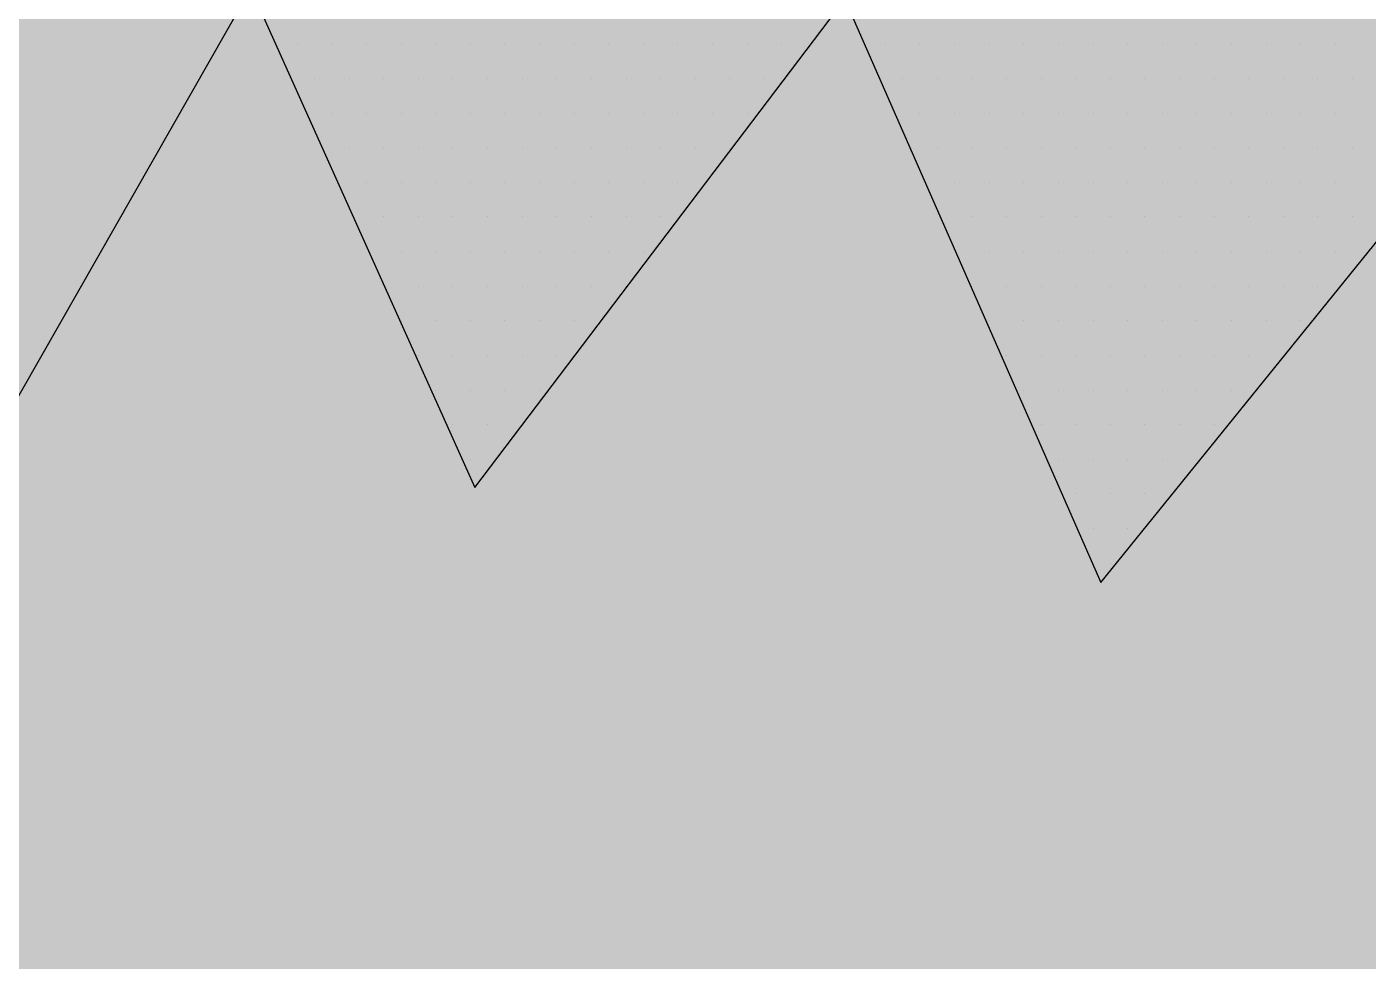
# Paper-space layout 'Layout1' of a CAD drawing. Extents: x -43 to 2298, y -18 to 768.
# Drawn here: x 735.061 to 737.196, y 375.742 to 377.228 of the extents above; entities that cross this region are included whole.
import ezdxf

# ---------------------------------------------------------------- set-up
doc = ezdxf.new("R2010")
doc.units = 0
doc.header["$LTSCALE"] = 2
doc.linetypes.add('CACHEX2', pattern=[0.75, 0.5, -0.25])
doc.layers.add('CARTOUCHE', color=7, linetype='Continuous')
doc.layers.add('LOGO', color=7, linetype='Continuous')

# ---------------------------------------------------------------- blocks, each defined once
blk = doc.blocks.new('A$C715108E3')
at = {"layer": 'LOGO', "color": 131}
for p, q in [((-10.307, -21.0375), (-10.307, -21.0375)), ((-10.2496, -21.0375), (-10.2496, -21.0375)), ((-10.1578, -21.0375), (-10.1578, -21.0375)), ((-10.0662, -21.0375), (-10.0662, -21.0375)), ((-9.9741, -21.0375), (-9.9741, -21.0375)), ((-9.8823, -21.0375), (-9.8823, -21.0375)), ((-9.7912, -21.0375), (-9.7912, -21.0375)), ((-9.699, -21.0375), (-9.699, -21.0375)), ((-9.6072, -21.0375), (-9.6072, -21.0375)), ((-9.5159, -21.0375), (-9.5159, -21.0375)), ((-9.4239, -21.0375), (-9.4239, -21.0375)), ((-9.3321, -21.0375), (-9.3321, -21.0375)), ((-9.2402, -21.0375), (-9.2402, -21.0375)), ((-9.1488, -21.0375), (-9.1488, -21.0375)), ((-9.0569, -21.0375), (-9.0569, -21.0375)), ((-8.9651, -21.0375), (-8.9651, -21.0375)), ((-8.7458, -21.0375), (-8.7458, -21.0375)), ((-8.69, -21.0375), (-8.69, -21.0375)), ((-8.5985, -21.0375), (-8.5985, -21.0375)), ((-8.5067, -21.0375), (-8.5067, -21.0375)), ((-8.4149, -21.0375), (-8.4149, -21.0375)), ((-8.3228, -21.0375), (-8.3228, -21.0375)), ((-8.2316, -21.0375), (-8.2316, -21.0375)), ((-8.1394, -21.0375), (-8.1394, -21.0375)), ((-8.0475, -21.0375), (-8.0475, -21.0375)), ((-7.9563, -21.0375), (-7.9563, -21.0375)), ((-7.8642, -21.0375), (-7.8642, -21.0375)), ((-7.7724, -21.0375), (-7.7724, -21.0375)), ((-7.6809, -21.0375), (-7.6809, -21.0375)), ((-7.5891, -21.0375), (-7.5891, -21.0375)), ((-7.4973, -21.0375), (-7.4973, -21.0375)), ((-10.2657, -21.1288), (-10.2657, -21.1288)), ((-10.2037, -21.1288), (-10.2037, -21.1288)), ((-10.1117, -21.1288), (-10.1117, -21.1288)), ((-10.0199, -21.1288), (-10.0199, -21.1288)), ((-9.9286, -21.1288), (-9.9286, -21.1288)), ((-9.8369, -21.1288), (-9.8369, -21.1288)), ((-9.7449, -21.1288), (-9.7449, -21.1288)), ((-9.6537, -21.1288), (-9.6537, -21.1288)), ((-9.5616, -21.1288), (-9.5616, -21.1288)), ((-9.4696, -21.1288), (-9.4696, -21.1288)), ((-9.3778, -21.1288), (-9.3778, -21.1288)), ((-9.2863, -21.1288), (-9.2863, -21.1288)), ((-9.1945, -21.1288), (-9.1945, -21.1288)), ((-9.1027, -21.1288), (-9.1027, -21.1288)), ((-9.0112, -21.1288), (-9.0112, -21.1288)), ((-8.7057, -21.1288), (-8.7057, -21.1288)), ((-8.6442, -21.1288), (-8.6442, -21.1288)), ((-8.552, -21.1288), (-8.552, -21.1288)), ((-8.461, -21.1288), (-8.461, -21.1288)), ((-8.3691, -21.1288), (-8.3691, -21.1288)), ((-8.2771, -21.1288), (-8.2771, -21.1288)), ((-8.1851, -21.1288), (-8.1851, -21.1288)), ((-8.094, -21.1288), (-8.094, -21.1288)), ((-8.002, -21.1288), (-8.002, -21.1288)), ((-7.91, -21.1288), (-7.91, -21.1288)), ((-7.8187, -21.1288), (-7.8187, -21.1288)), ((-7.7267, -21.1288), (-7.7267, -21.1288)), ((-7.635, -21.1288), (-7.635, -21.1288)), ((-7.5434, -21.1288), (-7.5434, -21.1288)), ((-7.4515, -21.1288), (-7.4515, -21.1288)), ((-10.2245, -21.2202), (-10.2245, -21.2202)), ((-10.1578, -21.2202), (-10.1578, -21.2202)), ((-10.0662, -21.2202), (-10.0662, -21.2202)), ((-9.9741, -21.2202), (-9.9741, -21.2202)), ((-9.8823, -21.2202), (-9.8823, -21.2202)), ((-9.7912, -21.2202), (-9.7912, -21.2202)), ((-9.699, -21.2202), (-9.699, -21.2202)), ((-9.6072, -21.2202), (-9.6072, -21.2202)), ((-9.5159, -21.2202), (-9.5159, -21.2202)), ((-9.4239, -21.2202), (-9.4239, -21.2202)), ((-9.3321, -21.2202), (-9.3321, -21.2202)), ((-9.2402, -21.2202), (-9.2402, -21.2202)), ((-9.1488, -21.2202), (-9.1488, -21.2202)), ((-9.0569, -21.2202), (-9.0569, -21.2202)), ((-8.6654, -21.2202), (-8.6654, -21.2202)), ((-8.5985, -21.2202), (-8.5985, -21.2202)), ((-8.5067, -21.2202), (-8.5067, -21.2202)), ((-8.4149, -21.2202), (-8.4149, -21.2202)), ((-8.3228, -21.2202), (-8.3228, -21.2202)), ((-8.2316, -21.2202), (-8.2316, -21.2202)), ((-8.1394, -21.2202), (-8.1394, -21.2202)), ((-8.0475, -21.2202), (-8.0475, -21.2202)), ((-7.9563, -21.2202), (-7.9563, -21.2202)), ((-7.8642, -21.2202), (-7.8642, -21.2202)), ((-7.7724, -21.2202), (-7.7724, -21.2202)), ((-7.6809, -21.2202), (-7.6809, -21.2202)), ((-7.5891, -21.2202), (-7.5891, -21.2202)), ((-7.4973, -21.2202), (-7.4973, -21.2202)), ((-10.1837, -21.3126), (-10.1837, -21.3126)), ((-10.1117, -21.3126), (-10.1117, -21.3126)), ((-10.0199, -21.3126), (-10.0199, -21.3126)), ((-9.9286, -21.3126), (-9.9286, -21.3126)), ((-9.8369, -21.3126), (-9.8369, -21.3126)), ((-9.7449, -21.3126), (-9.7449, -21.3126)), ((-9.6537, -21.3126), (-9.6537, -21.3126)), ((-9.5616, -21.3126), (-9.5616, -21.3126)), ((-9.4696, -21.3126), (-9.4696, -21.3126)), ((-9.3778, -21.3126), (-9.3778, -21.3126)), ((-9.2863, -21.3126), (-9.2863, -21.3126)), ((-9.1945, -21.3126), (-9.1945, -21.3126)), ((-9.1027, -21.3126), (-9.1027, -21.3126)), ((-8.6251, -21.3126), (-8.6251, -21.3126)), ((-8.552, -21.3126), (-8.552, -21.3126)), ((-8.461, -21.3126), (-8.461, -21.3126)), ((-8.3691, -21.3126), (-8.3691, -21.3126)), ((-8.2771, -21.3126), (-8.2771, -21.3126)), ((-8.1851, -21.3126), (-8.1851, -21.3126)), ((-8.094, -21.3126), (-8.094, -21.3126)), ((-8.002, -21.3126), (-8.002, -21.3126)), ((-7.91, -21.3126), (-7.91, -21.3126)), ((-7.8187, -21.3126), (-7.8187, -21.3126)), ((-7.7267, -21.3126), (-7.7267, -21.3126)), ((-7.635, -21.3126), (-7.635, -21.3126)), ((-7.5434, -21.3126), (-7.5434, -21.3126)), ((-7.4515, -21.3126), (-7.4515, -21.3126)), ((-10.1424, -21.4039), (-10.1424, -21.4039)), ((-10.0662, -21.4039), (-10.0662, -21.4039)), ((-9.9741, -21.4039), (-9.9741, -21.4039)), ((-9.8823, -21.4039), (-9.8823, -21.4039)), ((-9.7912, -21.4039), (-9.7912, -21.4039)), ((-9.699, -21.4039), (-9.699, -21.4039)), ((-9.6072, -21.4039), (-9.6072, -21.4039)), ((-9.5159, -21.4039), (-9.5159, -21.4039)), ((-9.4239, -21.4039), (-9.4239, -21.4039)), ((-9.3321, -21.4039), (-9.3321, -21.4039)), ((-9.2402, -21.4039), (-9.2402, -21.4039)), ((-8.585, -21.4039), (-8.585, -21.4039)), ((-8.5067, -21.4039), (-8.5067, -21.4039)), ((-8.4149, -21.4039), (-8.4149, -21.4039)), ((-8.3228, -21.4039), (-8.3228, -21.4039)), ((-8.2316, -21.4039), (-8.2316, -21.4039)), ((-8.1394, -21.4039), (-8.1394, -21.4039)), ((-8.0475, -21.4039), (-8.0475, -21.4039)), ((-7.9563, -21.4039), (-7.9563, -21.4039)), ((-7.8642, -21.4039), (-7.8642, -21.4039)), ((-7.7724, -21.4039), (-7.7724, -21.4039)), ((-7.6809, -21.4039), (-7.6809, -21.4039)), ((-7.5891, -21.4039), (-7.5891, -21.4039)), ((-7.4973, -21.4039), (-7.4973, -21.4039)), ((-10.1012, -21.4954), (-10.1012, -21.4954)), ((-10.0199, -21.4954), (-10.0199, -21.4954)), ((-9.9286, -21.4954), (-9.9286, -21.4954)), ((-9.8369, -21.4954), (-9.8369, -21.4954)), ((-9.7449, -21.4954), (-9.7449, -21.4954)), ((-9.6537, -21.4954), (-9.6537, -21.4954)), ((-9.5616, -21.4954), (-9.5616, -21.4954)), ((-9.4696, -21.4954), (-9.4696, -21.4954)), ((-9.3778, -21.4954), (-9.3778, -21.4954)), ((-9.2863, -21.4954), (-9.2863, -21.4954)), ((-8.5445, -21.4954), (-8.5445, -21.4954)), ((-8.461, -21.4954), (-8.461, -21.4954)), ((-8.3691, -21.4954), (-8.3691, -21.4954)), ((-8.2771, -21.4954), (-8.2771, -21.4954)), ((-8.1851, -21.4954), (-8.1851, -21.4954)), ((-8.094, -21.4954), (-8.094, -21.4954)), ((-8.002, -21.4954), (-8.002, -21.4954)), ((-7.91, -21.4954), (-7.91, -21.4954)), ((-7.8187, -21.4954), (-7.8187, -21.4954)), ((-7.7267, -21.4954), (-7.7267, -21.4954)), ((-7.635, -21.4954), (-7.635, -21.4954)), ((-7.5434, -21.4954), (-7.5434, -21.4954)), ((-7.4515, -21.4954), (-7.4515, -21.4954)), ((-10.0596, -21.5878), (-10.0596, -21.5878)), ((-9.9741, -21.5878), (-9.9741, -21.5878)), ((-9.8823, -21.5878), (-9.8823, -21.5878)), ((-9.7912, -21.5878), (-9.7912, -21.5878)), ((-9.699, -21.5878), (-9.699, -21.5878)), ((-9.6072, -21.5878), (-9.6072, -21.5878)), ((-9.5159, -21.5878), (-9.5159, -21.5878)), ((-9.4239, -21.5878), (-9.4239, -21.5878)), ((-9.3321, -21.5878), (-9.3321, -21.5878)), ((-8.5044, -21.5878), (-8.5044, -21.5878)), ((-8.4149, -21.5878), (-8.4149, -21.5878)), ((-8.3228, -21.5878), (-8.3228, -21.5878)), ((-8.2316, -21.5878), (-8.2316, -21.5878)), ((-8.1394, -21.5878), (-8.1394, -21.5878)), ((-8.0475, -21.5878), (-8.0475, -21.5878)), ((-7.9563, -21.5878), (-7.9563, -21.5878)), ((-7.8642, -21.5878), (-7.8642, -21.5878)), ((-7.7724, -21.5878), (-7.7724, -21.5878)), ((-7.6809, -21.5878), (-7.6809, -21.5878)), ((-7.5891, -21.5878), (-7.5891, -21.5878)), ((-7.4973, -21.5878), (-7.4973, -21.5878)), ((-10.0187, -21.6792), (-10.0187, -21.6792)), ((-9.9286, -21.6792), (-9.9286, -21.6792)), ((-9.8369, -21.6792), (-9.8369, -21.6792)), ((-9.7449, -21.6792), (-9.7449, -21.6792)), ((-9.6537, -21.6792), (-9.6537, -21.6792)), ((-9.5616, -21.6792), (-9.5616, -21.6792)), ((-9.4696, -21.6792), (-9.4696, -21.6792)), ((-9.3778, -21.6792), (-9.3778, -21.6792)), ((-8.464, -21.6792), (-8.464, -21.6792)), ((-8.461, -21.6792), (-8.461, -21.6792)), ((-8.3691, -21.6792), (-8.3691, -21.6792)), ((-8.2771, -21.6792), (-8.2771, -21.6792)), ((-8.1851, -21.6792), (-8.1851, -21.6792)), ((-8.094, -21.6792), (-8.094, -21.6792)), ((-8.002, -21.6792), (-8.002, -21.6792)), ((-7.91, -21.6792), (-7.91, -21.6792)), ((-7.8187, -21.6792), (-7.8187, -21.6792)), ((-7.7267, -21.6792), (-7.7267, -21.6792)), ((-7.635, -21.6792), (-7.635, -21.6792)), ((-7.5434, -21.6792), (-7.5434, -21.6792)), ((-9.9775, -21.7705), (-9.9775, -21.7705)), ((-9.9741, -21.7705), (-9.9741, -21.7705)), ((-9.8823, -21.7705), (-9.8823, -21.7705)), ((-9.7912, -21.7705), (-9.7912, -21.7705)), ((-9.699, -21.7705), (-9.699, -21.7705)), ((-9.6072, -21.7705), (-9.6072, -21.7705)), ((-9.5159, -21.7705), (-9.5159, -21.7705)), ((-8.4235, -21.7705), (-8.4235, -21.7705)), ((-8.4149, -21.7705), (-8.4149, -21.7705)), ((-8.3228, -21.7705), (-8.3228, -21.7705)), ((-8.2316, -21.7705), (-8.2316, -21.7705)), ((-8.1394, -21.7705), (-8.1394, -21.7705)), ((-8.0475, -21.7705), (-8.0475, -21.7705)), ((-7.9563, -21.7705), (-7.9563, -21.7705)), ((-7.8642, -21.7705), (-7.8642, -21.7705)), ((-7.7724, -21.7705), (-7.7724, -21.7705)), ((-7.6809, -21.7705), (-7.6809, -21.7705)), ((-7.5891, -21.7705), (-7.5891, -21.7705)), ((-9.9363, -21.8631), (-9.9363, -21.8631)), ((-9.9286, -21.8631), (-9.9286, -21.8631)), ((-9.8369, -21.8631), (-9.8369, -21.8631)), ((-9.7449, -21.8631), (-9.7449, -21.8631)), ((-9.6537, -21.8631), (-9.6537, -21.8631)), ((-9.5616, -21.8631), (-9.5616, -21.8631)), ((-8.383, -21.8631), (-8.383, -21.8631)), ((-8.3691, -21.8631), (-8.3691, -21.8631)), ((-8.2771, -21.8631), (-8.2771, -21.8631)), ((-8.1851, -21.8631), (-8.1851, -21.8631)), ((-8.094, -21.8631), (-8.094, -21.8631)), ((-8.002, -21.8631), (-8.002, -21.8631)), ((-7.91, -21.8631), (-7.91, -21.8631)), ((-7.8187, -21.8631), (-7.8187, -21.8631)), ((-7.7267, -21.8631), (-7.7267, -21.8631)), ((-7.635, -21.8631), (-7.635, -21.8631)), ((-9.895, -21.9543), (-9.895, -21.9543)), ((-9.8823, -21.9543), (-9.8823, -21.9543)), ((-9.7912, -21.9543), (-9.7912, -21.9543)), ((-9.699, -21.9543), (-9.699, -21.9543)), ((-9.6072, -21.9543), (-9.6072, -21.9543)), ((-8.3429, -21.9543), (-8.3429, -21.9543)), ((-8.3228, -21.9543), (-8.3228, -21.9543)), ((-8.2316, -21.9543), (-8.2316, -21.9543)), ((-8.1394, -21.9543), (-8.1394, -21.9543)), ((-8.0475, -21.9543), (-8.0475, -21.9543)), ((-7.9563, -21.9543), (-7.9563, -21.9543)), ((-7.8642, -21.9543), (-7.8642, -21.9543)), ((-7.7724, -21.9543), (-7.7724, -21.9543)), ((-9.8542, -22.0454), (-9.8542, -22.0454)), ((-9.8369, -22.0454), (-9.8369, -22.0454)), ((-9.7449, -22.0454), (-9.7449, -22.0454)), ((-9.6537, -22.0454), (-9.6537, -22.0454)), ((-8.3028, -22.0454), (-8.3028, -22.0454)), ((-8.2771, -22.0454), (-8.2771, -22.0454)), ((-8.1851, -22.0454), (-8.1851, -22.0454)), ((-8.094, -22.0454), (-8.094, -22.0454)), ((-8.002, -22.0454), (-8.002, -22.0454)), ((-7.91, -22.0454), (-7.91, -22.0454)), ((-7.8187, -22.0454), (-7.8187, -22.0454)), ((-9.813, -22.1382), (-9.813, -22.1382)), ((-9.7912, -22.1382), (-9.7912, -22.1382)), ((-8.2627, -22.1382), (-8.2627, -22.1382)), ((-8.2316, -22.1382), (-8.2316, -22.1382)), ((-8.1394, -22.1382), (-8.1394, -22.1382)), ((-8.0475, -22.1382), (-8.0475, -22.1382)), ((-7.9563, -22.1382), (-7.9563, -22.1382)), ((-7.8642, -22.1382), (-7.8642, -22.1382)), ((-8.2222, -22.2295), (-8.2222, -22.2295)), ((-8.1851, -22.2295), (-8.1851, -22.2295)), ((-8.094, -22.2295), (-8.094, -22.2295)), ((-8.002, -22.2295), (-8.002, -22.2295)), ((-8.1821, -22.3209), (-8.1821, -22.3209)), ((-8.1394, -22.3209), (-8.1394, -22.3209)), ((-8.0475, -22.3209), (-8.0475, -22.3209)), ((-8.1416, -22.4135), (-8.1416, -22.4135)), ((-8.094, -22.4135), (-8.094, -22.4135))]:
    blk.add_line(p, q, dxfattribs=at)
blk.add_lwpolyline([(-15.4563, -23.799), (-13.7331, -21.4856), (-11.9601, -25.3945), (-11.4761, -25.5469), (-10.7095, -25.798), (-10.0926, -25.8741), (-9.9674, -25.8741), (-12.5584, -19.9248), (-11.816, -18.9068), (-10.4959, -20.6166), (-9.7792, -22.2122), (-8.7979, -20.9179), (-8.1187, -22.4645), (-6.9489, -21.0191), (-7.6382, -19.3811), (-6.116, -17.2939)], dxfattribs=at)
blk = doc.blocks.new('A$C581E6685')
at = {"layer": 'LOGO'}
blk.add_hatch(color=32, dxfattribs=at).paths.add_polyline_path([(-39.8519, 24.2064), (-38.5844, 21.5046), (-46.2303, 8.0935)])
at = {"layer": 'LOGO', "color": 32}
blk.add_lwpolyline([(-39.8519, 24.2064), (-38.584, 21.5046), (-46.2303, 8.0935)], close=True, dxfattribs=at)
at = {"layer": 'LOGO', "color": 32, "linetype": 'CACHEX2', "ltscale": 1.5}
blk.add_ellipse((-38.0538, 23.8138), major_axis=(-19.0311, -3.534), ratio=0.590567, dxfattribs=at)
at = {"layer": 'LOGO', "color": 32}
blk.add_ellipse((-37.6144, 23.8499), major_axis=(-13.5768, -4.2839), ratio=0.791971, dxfattribs=at)
at = {"layer": 'CARTOUCHE'}
blk.add_blockref('A$C715108E3', (-31.6739, 36.3189), dxfattribs=at)
blk = doc.blocks.new('miniLogo')
at = {"layer": 'CARTOUCHE', "true_color": 0xffffff}
h = blk.add_hatch(color=7, dxfattribs=at)
h.dxf.hatch_style = 1
edge = h.paths.add_edge_path()
edge.add_spline(control_points=[(960.7415, 27.4251), (960.7415, 16.5339), (960.7415, 5.6427), (960.7415, 1.8027), (964.5815, 1.8027), (1010.1208, 1.8027), (1055.66, 1.8027), (1059.5, 1.8027), (1059.5, 5.6427), (1059.5, 16.5339), (1059.5, 27.4251), (1059.5, 31.2651), (1055.66, 31.2651), (1010.1208, 31.2651), (964.5815, 31.2651), (960.7415, 31.2651), (960.7415, 27.4251)], knot_values=[0, 0, 0, 1, 1, 2.570796, 2.570796, 3.570796, 3.570796, 5.141593, 5.141593, 6.141593, 6.141593, 7.712389, 7.712389, 8.712389, 8.712389, 10.283185, 10.283185, 10.283185], weights=[1, 1, 1, 0.707107, 1, 1, 1, 0.707107, 1, 1, 1, 0.707107, 1, 1, 1, 0.707107, 1], degree=2, periodic=0)
at = {"layer": 'CARTOUCHE'}
blk.add_rational_spline([(960.7415, 27.4251), (960.7415, 16.5339), (960.7415, 5.6427), (960.7415, 1.8027), (964.5815, 1.8027), (1010.1208, 1.8027), (1055.66, 1.8027), (1059.5, 1.8027), (1059.5, 5.6427), (1059.5, 16.5339), (1059.5, 27.4251), (1059.5, 31.2651), (1055.66, 31.2651), (1010.1208, 31.2651), (964.5815, 31.2651), (960.7415, 31.2651), (960.7415, 27.4251)], [1, 1, 1, 0.707106781187, 1, 1, 1, 0.707106781187, 1, 1, 1, 0.707106781187, 1, 1, 1, 0.707106781187, 1], degree=2, knots=[0, 0, 0, 1, 1, 2.570796, 2.570796, 3.570796, 3.570796, 5.141593, 5.141593, 6.141593, 6.141593, 7.712389, 7.712389, 8.712389, 8.712389, 10.283185, 10.283185, 10.283185], dxfattribs=at)
at = {"layer": 'CARTOUCHE', "xscale": 0.6, "yscale": 0.6, "zscale": 0.6}
blk.add_blockref('A$C581E6685', (998.0122, 3.1833), dxfattribs=at)

psp = doc.layouts.get("Layout1")

# ---------------------------------------------------------------- block references
at = {"layer": 'CARTOUCHE'}
psp.add_blockref('miniLogo', (-237.3663, 364.8484), dxfattribs=at)

doc.saveas('drawing.dxf')
